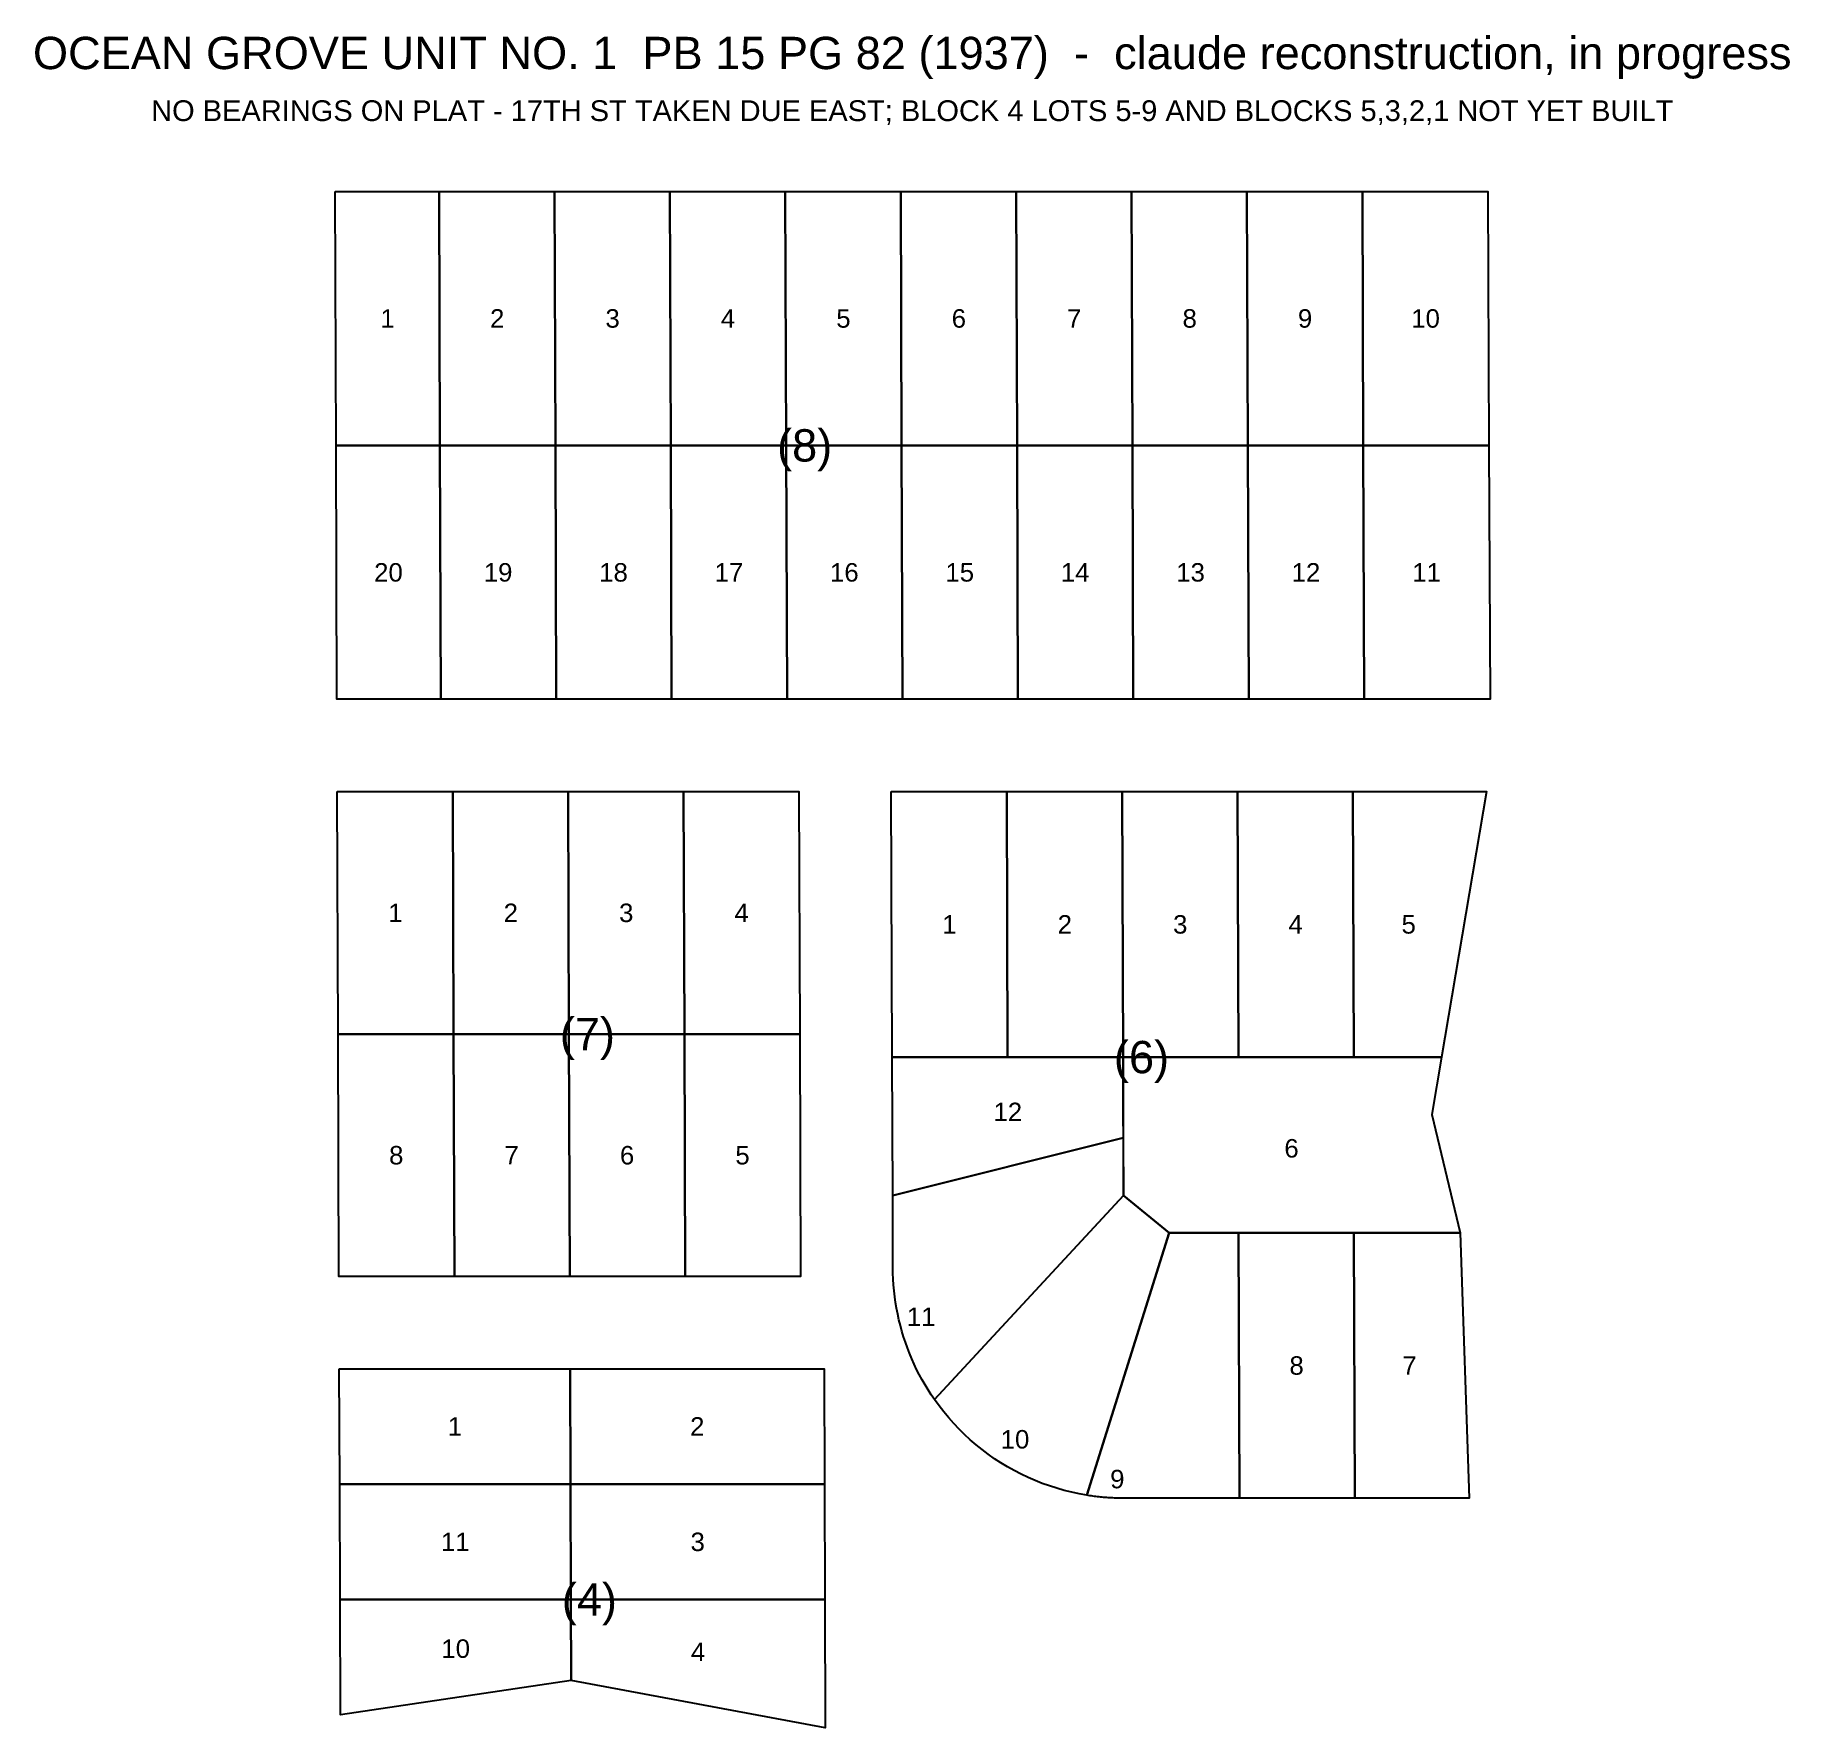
# Model space of a CAD drawing. Extents: x -130 to 630, y -666 to 68.
import ezdxf
from ezdxf.enums import TextEntityAlignment as Align

# ---------------------------------------------------------------- set-up
doc = ezdxf.new("R2010")
doc.units = 0
for name, color, linetype in [('BLOCK-TEXT', 2, 'CONTINUOUS'), ('LOT', 4, 'CONTINUOUS'), ('LOT-FLAGGED', 1, 'CONTINUOUS'), ('TEXT-LABELS', 7, 'CONTINUOUS'), ('TITLEBLOCK', 2, 'CONTINUOUS')]:
    doc.layers.add(name, color=color, linetype=linetype)
doc.styles.get("Standard").update_dxf_attribs({"font": 'Arial'})

msp = doc.modelspace()

# ---------------------------------------------------------------- linework, layer by layer
at = {"layer": 'LOT'}
for points in [[(0, 0), (45, 0), (45.384, -109.9993), (0.384, -109.9993)], [(45, 0), (95, 0), (95.384, -109.9993), (45.384, -109.9993)], [(95, 0), (145, 0), (145.384, -109.9993), (95.384, -109.9993)], [(145, 0), (195, 0), (195.384, -109.9993), (145.384, -109.9993)], [(195, 0), (245, 0), (245.384, -109.9993), (195.384, -109.9993)], [(245, 0), (295, 0), (295.384, -109.9993), (245.384, -109.9993)], [(295, 0), (345, 0), (345.384, -109.9993), (295.384, -109.9993)], [(345, 0), (395, 0), (395.384, -109.9993), (345.384, -109.9993)], [(395, 0), (445, 0), (445.384, -109.9993), (395.384, -109.9993)], [(445, 0), (499.3, 0), (499.844, -109.9987), (445.384, -109.9993)], [(0.384, -109.9993), (45.384, -109.9993), (45.7679, -219.9987), (0.7679, -219.9987)], [(45.384, -109.9993), (95.384, -109.9993), (95.7679, -219.9987), (45.7679, -219.9987)], [(95.384, -109.9993), (145.384, -109.9993), (145.7679, -219.9987), (95.7679, -219.9987)], [(145.384, -109.9993), (195.384, -109.9993), (195.7679, -219.9987), (145.7679, -219.9987)], [(195.384, -109.9993), (245.384, -109.9993), (245.7679, -219.9987), (195.7679, -219.9987)], [(245.384, -109.9993), (295.384, -109.9993), (295.7679, -219.9987), (245.7679, -219.9987)], [(295.384, -109.9993), (345.384, -109.9993), (345.7679, -219.9987), (295.7679, -219.9987)], [(345.384, -109.9993), (395.384, -109.9993), (395.7679, -219.9987), (345.7679, -219.9987)], [(395.384, -109.9993), (445.384, -109.9993), (445.7679, -219.9987), (395.7679, -219.9987)], [(445.384, -109.9993), (499.844, -109.9987), (500.3879, -219.9973), (445.7679, -219.9987)], [(0.9076, -259.9984), (50.9076, -259.9984), (51.2741, -364.9978), (1.2741, -364.9978)], [(50.9076, -259.9984), (100.9076, -259.9984), (101.2741, -364.9978), (51.2741, -364.9978)], [(100.9076, -259.9984), (150.9076, -259.9984), (151.2741, -364.9978), (101.2741, -364.9978)], [(150.9076, -259.9984), (200.9076, -259.9984), (201.2741, -364.9978), (151.2741, -364.9978)], [(240.9076, -259.9984), (290.9076, -259.9984), (291.309, -374.9977), (241.309, -374.9977)], [(290.9076, -259.9984), (340.9076, -259.9984), (341.309, -374.9977), (291.309, -374.9977)], [(340.9076, -259.9984), (390.9076, -259.9984), (391.309, -374.9977), (341.309, -374.9977)], [(390.9076, -259.9984), (440.9076, -259.9984), (441.309, -374.9977), (391.309, -374.9977)], [(440.9076, -259.9984), (498.8076, -259.9984), (479.309, -374.9977), (441.309, -374.9977)], [(1.2741, -364.9978), (51.2741, -364.9978), (51.6406, -469.9971), (1.6406, -469.9971)], [(51.2741, -364.9978), (101.2741, -364.9978), (101.6406, -469.9971), (51.6406, -469.9971)], [(101.2741, -364.9978), (151.2741, -364.9978), (151.6406, -469.9971), (101.6406, -469.9971)], [(151.2741, -364.9978), (201.2741, -364.9978), (201.6406, -469.9971), (151.6406, -469.9971)], [(241.309, -374.9977), (341.309, -374.9977), (341.4312, -409.9975), (241.5184, -434.9973)], [(341.309, -374.9977), (479.309, -374.9977), (475.0964, -399.8431), (487.3185, -451.1062), (361.3185, -451.1062), (341.5184, -434.9973)], [(391.3185, -451.1062), (441.3185, -451.1062), (441.72, -566.1055), (391.72, -566.1055)], [(441.3185, -451.1062), (487.3185, -451.1062), (491.3344, -566.1055), (441.72, -566.1055)], [(1.7802, -509.9969), (101.7802, -509.9969), (101.9548, -559.9966), (1.9548, -559.9966)], [(101.7802, -509.9969), (211.7802, -509.9969), (211.9548, -559.9966), (101.9548, -559.9966)], [(1.9548, -559.9966), (101.9548, -559.9966), (102.1293, -609.9963), (2.1293, -609.9963)], [(101.9548, -559.9966), (211.9548, -559.9966), (212.1293, -609.9963), (102.1293, -609.9963)], [(2.1293, -609.9963), (102.1293, -609.9963), (102.2515, -644.9961), (2.3038, -659.996)], [(102.1293, -609.9963), (212.1293, -609.9963), (212.3234, -665.5959), (102.2515, -644.9961)]]:
    msp.add_lwpolyline(points, close=True, dxfattribs=at)
at = {"layer": 'LOT-FLAGGED'}
for points in [[(241.5184, -434.9973), (341.4312, -409.9975), (341.5184, -434.9973), (259.6622, -523.3929), (258.2328, -521.2913), (256.8573, -519.1541), (255.5365, -516.9827), (254.2713, -514.7783), (253.0626, -512.5426), (251.9111, -510.2768), (250.8175, -507.9825), (249.7826, -505.6612), (248.807, -503.3142), (247.8914, -500.9433), (247.0363, -498.5499), (246.2423, -496.1355), (245.51, -493.7017), (244.8397, -491.25), (244.232, -488.7822), (243.6871, -486.2997), (243.2056, -483.8041), (242.7876, -481.2971), (242.4334, -478.7803), (242.1434, -476.2553), (241.9176, -473.7238), (241.7562, -471.1873), (241.6593, -468.6475), (241.627, -466.1061), (241.627, -466.1061)], [(341.5184, -434.9973), (361.3185, -451.1062), (325.6166, -564.8162), (322.3358, -564.2277), (319.0764, -563.5303), (315.842, -562.7246), (312.6363, -561.8116), (309.4628, -560.7923), (306.3251, -559.6677), (303.2266, -558.4393), (300.1707, -557.1082), (297.1609, -555.676), (294.2005, -554.1443), (291.2927, -552.5148), (288.441, -550.7893), (285.6482, -548.9698), (282.9177, -547.0581), (280.2524, -545.0565), (277.6554, -542.9672), (275.1293, -540.7925), (272.6772, -538.5349), (270.3016, -536.1967), (268.0053, -533.7807), (265.7908, -531.2895), (263.6606, -528.7259), (261.617, -526.0927), (259.6622, -523.3929)], [(361.3185, -451.1062), (391.3185, -451.1062), (391.72, -566.1055), (341.9761, -566.1055), (341.627, -566.1061), (340.957, -566.1039), (340.2871, -566.0972), (339.6172, -566.0859), (338.9474, -566.0702), (338.2777, -566.05), (337.6082, -566.0254), (336.9389, -565.9962), (336.2697, -565.9625), (335.6008, -565.9244), (334.9322, -565.8818), (334.2639, -565.8347), (333.5959, -565.7831), (332.9282, -565.7271), (332.261, -565.6666), (331.5942, -565.6016), (330.9278, -565.5321), (330.2619, -565.4582), (329.5965, -565.3798), (328.9317, -565.297), (328.2674, -565.2097), (327.6037, -565.118), (326.9407, -565.0218), (326.2783, -564.9212), (325.6166, -564.8162)]]:
    msp.add_lwpolyline(points, close=True, dxfattribs=at)

# ---------------------------------------------------------------- texts
at = {"layer": 'BLOCK-TEXT'}
for s, p in [('(8)', (203.384, -109.9993)), ('(7)', (109.2741, -364.9978)), ('(6)', (349.309, -374.9977)), ('(4)', (110.1293, -609.9963))]:
    msp.add_text(s, height=14, dxfattribs=at).set_placement(p, align=Align.MIDDLE_CENTER)
at = {"layer": 'TEXT-LABELS'}
for s, p in [('1', (22.692, -54.9997)), ('2', (70.192, -54.9997)), ('3', (120.192, -54.9997)), ('4', (170.192, -54.9997)), ('5', (220.192, -54.9997)), ('6', (270.192, -54.9997)), ('7', (320.192, -54.9997)), ('8', (370.192, -54.9997)), ('9', (420.192, -54.9997)), ('10', (472.382, -54.9995)), ('20', (23.076, -164.999)), ('19', (70.576, -164.999)), ('18', (120.576, -164.999)), ('17', (170.576, -164.999)), ('16', (220.576, -164.999)), ('15', (270.576, -164.999)), ('14', (320.576, -164.999)), ('13', (370.576, -164.999)), ('12', (420.576, -164.999)), ('11', (472.8459, -164.9985)), ('1', (26.0908, -312.4981)), ('2', (76.0908, -312.4981)), ('3', (126.0908, -312.4981)), ('4', (176.0908, -312.4981)), ('1', (266.1083, -317.4981)), ('2', (316.1083, -317.4981)), ('3', (366.1083, -317.4981)), ('4', (416.1083, -317.4981)), ('5', (465.0833, -317.4981)), ('12', (291.3919, -398.7476)), ('6', (414.3116, -414.5081)), ('8', (26.4573, -417.4975)), ('7', (76.4573, -417.4975)), ('6', (126.4573, -417.4975)), ('5', (176.4573, -417.4975)), ('11', (253.8622, -487.4806)), ('8', (416.5193, -508.6059)), ('7', (465.4229, -508.6059)), ('1', (51.8675, -534.9967)), ('2', (156.8675, -534.9967)), ('10', (294.5164, -540.5631)), ('9', (338.8436, -557.7964)), ('11', (52.042, -584.9964)), ('3', (157.042, -584.9964)), ('10', (52.2035, -631.2462)), ('4', (157.2084, -632.6461))]:
    msp.add_text(s, height=8, dxfattribs=at).set_placement(p, align=Align.MIDDLE_CENTER)
at = {"layer": 'TITLEBLOCK'}
for s, height, p in [('OCEAN GROVE UNIT NO. 1  PB 15 PG 82 (1937)  -  claude reconstruction, in progress', 14, (250, 60)), ('NO BEARINGS ON PLAT - 17TH ST TAKEN DUE EAST; BLOCK 4 LOTS 5-9 AND BLOCKS 5,3,2,1 NOT YET BUILT', 9, (250, 35))]:
    msp.add_text(s, height=height, dxfattribs=at).set_placement(p, align=Align.MIDDLE_CENTER)

doc.saveas('drawing.dxf')
